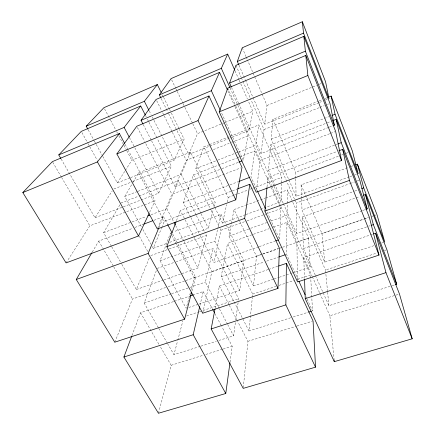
<?xml version="1.0" encoding="UTF-8"?>
<svg xmlns="http://www.w3.org/2000/svg" width="435" height="435" viewBox="0 0 435 435"><rect width="100%" height="100%" fill="white"/><g stroke="black" fill="none" stroke-linecap="round" stroke-linejoin="round"><path stroke-width="0.33" stroke-dasharray="2.17 1.63" d="M273.539 227.135L286.953 222.372L286.524 254.328L298.671 280.754M292.13 272.99L310.155 266.97L287.046 215.298L287.198 203.95M287.209 203.286L287.383 189.937L265.796 197.887M279.933 206.761L280.771 208.621L279.7 239.467L265.877 209.404M246.063 214.52L281.01 201.791L281.646 183.472M281.668 182.792L281.858 177.366L258.809 124.916L230.093 136.367M267.019 186.881L267.84 177.48L336.331 151.733M283.147 203.123L268.477 170.232L270.7 144.806L326.723 123.029M349.294 176.925L296.066 196.31L271.19 139.211L272.935 119.282L318.599 101.078M243.279 387.71L247.939 341.312L237.695 321.492M290.689 317.773L248.983 330.959L252.278 298.127M252.349 297.458L252.686 294.109L227.548 243.464L269.064 228.723M273.463 279.221L253.507 285.887L256.487 256.253L234.041 209.572L245.47 205.363M256.471 190.236L260.179 160.412L235.237 104.819M328.681 127.39L261.033 153.555L264.023 129.532L250.522 98.674M318.904 102.671L264.676 124.258L267.014 105.477L247.58 60.182M230.023 362.203L232.187 346.227L221.785 326.614M218.849 340.485L233.595 335.825L235.395 322.585M235.754 319.937L238.086 302.733M238.445 300.085L238.625 298.758L213.134 248.581L176.246 261.674M198.953 304.108L239.745 290.482L243.79 260.641L226.744 225.923M239.674 156.866L254.861 150.961L250.935 176.876L257.422 190.992M273.865 185.816L255.726 145.257L258.809 124.916M235.047 106.874L248.07 135.85L243.355 160.39L221.263 112.306M232.127 137.21L249.108 130.456L252.795 111.24L248.428 101.301M215.086 308.486L219.381 286.067L267.895 269.64M248.983 330.959L221.181 276.693L227.548 243.464M253.507 285.887L228.962 236.08L231.246 224.15M231.376 223.487L234.041 209.572M202.705 313.216L211.883 271.549L180.275 210.404L237.173 189.013M258.613 246.83L213.884 262.452L220.98 230.229L220.083 228.424M245.427 214.749L222.551 223.079L226.608 204.662M227.19 202.03L228.201 197.425L203.874 146.823L208.865 144.828M200.013 305.283L203.188 291.548L194.238 294.577M219.175 308.366L205.38 282.097L213.134 248.581M239.745 290.482L214.863 241.126L217.734 228.718M217.886 228.065L221.062 214.346L173.657 231.79M191.971 290.966L195.576 277.187L177.79 243.654M163.968 279.879L197.974 268.003L206.478 235.471L205.559 233.666M169.721 242.322L208.37 228.244L213.286 209.442M213.96 206.848L215.151 202.308L190.519 152.147L138.564 172.864L132.512 183.217M158.46 413.25L171.151 365.275L160.259 346.608M200.247 346.369L173.951 354.683L177.572 340.98M177.746 340.328L182.923 320.753M190.334 292.733L186.202 308.366L160.064 260.739L170.498 232.953L171.45 234.748M191.199 289.476L194.298 277.748L176.528 244.301M176.501 220.578L180.275 210.404M190.557 216.918L183.195 202.541L193.477 174.826L236.509 158.095M222.551 223.079L195.75 168.704L203.874 146.823M131.979 335.526L140.527 312.765L173.777 301.509M158.389 327.691L144.175 303.043L156.692 269.711M114.791 342.198L132.49 298.992L165.626 287.54M121.849 264.322L136.373 289.514L149.406 257.694M152.277 246.553L153.25 248.32L161.483 228.223M161.738 227.597L164.31 221.317L215.151 202.308M159.074 227.287L163.5 216.712L167.312 223.894M151.032 214.721L166.839 208.735L178.611 180.607L196.065 214.972M137.949 191.302L181.21 174.386L190.519 152.147M157.579 228.37L171.95 194.298L240.751 167.872M151.592 140.848L175.12 186.778L186.278 160.319L210.872 150.581M177.05 130.761L188.741 154.479L197.533 133.637L224.536 122.692M149.629 212.318L155.056 200.785L128.309 150.352M123.361 206.794L158.65 193.145L171.314 166.246L157.242 138.531M130.592 177.627L174.114 160.303L184.103 139.08L179.345 129.385M92.247 252.131L98.712 241.072L132.376 228.413M111.376 246.161L103.606 232.687L120.261 204.189M141.277 226.51L124.78 196.446L132.175 183.793M66.066 262.914L89.827 225.841L155.056 200.785M61.145 159.036L95.004 217.761L112.197 190.932M102.758 156.317L117.347 182.901L124.965 171.009M125.329 170.444L131.859 160.254L184.103 139.08M225.167 122.436L252.795 111.24M267.014 105.477L316.751 85.32M319.268 84.303L321.155 83.536M209.491 144.583L229.468 136.617M319.225 100.828L321.726 99.827M324.858 98.582L326.734 97.831M117.347 182.901L129.962 177.877M188.741 154.479L228.984 138.46M229.615 138.21L231.502 137.46M319.535 102.421L322.688 101.165M325.211 100.159L327.098 99.408M113.926 188.975L132.213 181.732M132.844 181.482L171.314 166.246M213.389 149.58L229.153 143.338M231.676 142.343L248.07 135.85M264.023 129.532L319.285 107.646M319.91 107.401L324.309 105.661M327.446 104.416L328.702 103.916M124.78 196.446L137.324 191.547M195.75 168.704L217.217 160.314M217.848 160.064L235.525 153.153M236.156 152.908L238.048 152.168M238.679 151.918L255.726 145.257M271.19 139.211L328.729 116.716M120.935 203.025L138.493 196.201M139.118 195.957L178.611 180.607M237.14 157.851L239.043 157.111M327.348 122.784L330.497 121.561M95.004 217.761L122.73 207.038M175.12 186.778L221.241 168.943M221.877 168.698L238.935 162.097M329.317 127.145L332.476 125.922M260.179 160.412L329.931 133.621M330.567 133.376L335.004 131.674M103.606 232.687L131.43 222.149M132.061 221.91L145.975 216.635M183.195 202.541L229.408 185.033M230.044 184.793L238.271 181.672M268.477 170.232L335.532 144.833M336.163 144.594L337.429 144.115M134.915 227.456L143.175 224.351M153.974 220.295L163.5 216.712M228.201 197.425L233.883 195.304M234.514 195.065L237.042 194.124M237.673 193.885L247.771 190.111M250.294 189.165L252.191 188.458M252.822 188.225L281.858 177.366M295.751 178.236L295.642 172.211L338.495 156.192M341.644 155.012L342.905 154.539M346.053 153.365L347.946 152.658M246.107 205.13L265.16 198.121M301.585 198.436L301.085 184.897L348.582 167.421M351.11 166.485L353.644 165.556M153.25 248.32L167.187 243.247M349.93 176.697L353.731 175.31M354.367 175.077L358.168 173.695M150.809 255.595L168.519 249.195M169.155 248.961L206.478 235.471M220.98 230.229L246.422 221.034M247.058 220.806L264.23 214.596M264.866 214.368L280.771 208.621M362.061 210.709L296.713 233.53L296.181 203.047L349.62 183.733M350.257 183.505L354.704 181.895M357.249 180.976L359.158 180.286M160.064 260.739L214.863 241.126M228.962 236.08L250.027 228.544M250.663 228.315L266.622 222.606M271.087 221.007L287.046 215.298M373.893 245.683L324.728 262.104L302.004 209.942L354.144 191.286M354.775 191.057L357.956 189.921M157.166 268.449L173.701 262.577M315.201 274.969L303.418 248.548L302.26 216.94L359.685 196.555M136.373 289.514L163.326 280.102M259.249 246.607L275.224 241.033M362.703 210.486L365.906 209.371M168.176 286.66L185.381 280.711M186.017 280.488L195.576 277.187M211.883 271.549L262.196 254.154M262.832 253.937L278.117 248.651M297.551 281.271L296.866 242.17L363.524 219.131M364.166 218.908L368.01 217.576M194.298 277.748L243.79 260.641M256.487 256.253L262.207 254.279M262.843 254.056L279.373 248.347M280.01 248.124L281.913 247.466M282.549 247.249L308.611 238.239L287.383 189.937M324.728 262.104L321.992 233.617L363.54 219.256M364.182 219.033L368.657 217.484M371.849 216.38L373.127 215.939M373.768 215.716L376.324 214.836M144.175 303.043L170.95 293.881M171.591 293.663L189.437 287.551M190.079 287.334L205.38 282.097M221.181 276.693L264.105 262M266.666 261.125L278.199 257.177M303.418 248.548L368.206 226.374M368.847 226.151L370.131 225.716M174.413 301.292L189.763 296.094M268.531 269.423L278.106 266.182M304.505 278.405L303.744 257.498L373.023 234.041M188.752 307.512L198.311 304.321M274.11 279.009L278.612 277.503M279.259 277.285L291.488 273.202M381.555 243.121L384.747 242.056M186.533 315.989L198.751 311.944M199.393 311.732L238.625 298.758M252.686 294.109L275.844 286.447M279.058 285.387L293.853 280.493M297.714 279.216L310.585 274.958L286.953 222.372M327.555 291.559L325.489 270.032L377.319 252.887M384.355 250.56L386.275 249.924M200.888 346.168L216.282 341.301M293.255 316.957L308.018 312.292M315.478 275.583L328.909 305.685L391.543 285.882M392.191 285.681L395.42 284.659M171.151 365.275L203.275 355.248M205.842 354.449L222.551 349.234M223.193 349.033L232.187 346.227M247.939 341.312L296.289 326.223M296.936 326.022L312.406 321.188M334.151 360.31L329.877 315.739L398.835 294.218M52.717 162.201L61.226 176.8M61.569 177.382L89.827 225.841M98.712 241.072L113.383 266.231M113.725 266.813L132.49 298.992M140.527 312.765L159.922 346.021M111.713 246.748L121.512 263.735M158.726 328.278L167.181 342.949M167.524 343.536L173.951 354.683M81.921 132.561L87.805 143.186M88.131 143.778L89.436 146.138M89.762 146.725L97.282 160.303M139.336 236.248L147.873 251.669M88.169 129.739L94.003 140.369M94.33 140.962L95.95 143.914M96.276 144.507L102.432 155.73M142.898 229.457L150.983 244.193M125.128 144.344L127.993 149.749M172.711 234.073L177.475 243.056M203.188 291.548L212.329 308.785M214.852 313.537L221.469 326.022M104.552 108.87L110.272 119.625M110.588 120.223L116.303 130.978M116.618 131.577L117.575 133.366M118.842 135.758L123.605 144.719M123.921 145.317L126.465 150.097M126.781 150.695L131.859 160.254M138.564 172.864L164.31 221.317M171.765 235.346L176.208 243.703M129.467 137.58L134.486 147.139M134.801 147.737L158.65 193.145M166.839 208.735L173.761 221.904M175.648 225.499L183.82 241.066M184.135 241.664L197.974 268.003M219.485 308.959L227.326 323.885M227.641 324.483L233.595 335.825M137.4 127.46L144.561 141.31M145.807 143.719L171.95 194.298M219.381 286.067L229.006 304.679M229.316 305.278L237.385 320.894M143.229 124.53L151.282 140.244M190.867 217.516L199.768 234.889M200.073 235.487L213.884 262.452M145.611 115.639L146.225 116.846M147.449 119.255L148.672 121.664M148.977 122.268L156.937 137.933M196.375 215.575L205.255 233.062M149.221 110.93L151.043 114.541M152.255 116.95L174.114 160.303M181.21 174.386L200.742 213.117M201.046 213.721L208.37 228.244M156.671 100.664L161.505 110.403M162.712 112.839L163.924 115.275M164.223 115.884L172.081 131.713M172.38 132.316L186.278 160.319M193.477 174.826L210.817 209.757M211.116 210.355L219.784 227.82M161.162 98.522L168.356 113.122M168.655 113.725L176.751 130.152M162.385 94.846L163.277 96.668M163.576 97.271L169.231 108.783M169.525 109.392L171.015 112.42M171.314 113.024L179.046 128.782M221.062 214.346L226.445 225.314M171.656 79.823L175.773 88.381M176.066 88.996L176.953 90.828M177.246 91.442L182.831 103.057M183.124 103.671L184.598 106.727M184.891 107.342L192.536 123.241M192.83 123.85L197.533 133.637M306.012 296.735L306.86 298.579M307.143 299.193L312.509 310.873L310.585 274.958M227.848 90.844L234.775 106.26M254.861 150.961L271.021 186.919M271.299 187.539L279.656 206.141M230.126 88.017L237.553 104.623M237.831 105.237L249.108 130.456M274.137 186.43L281.01 201.791M227.755 88.136L234.96 104.199M267.84 177.48L271.435 185.489M271.712 186.109L296.866 242.17M303.744 257.498L312.085 276.089M312.363 276.703L319.589 292.815M319.866 293.435L329.877 315.739M231.512 87.386L238.407 102.845M238.684 103.465L261.033 153.555M283.424 203.743L296.713 233.53M235.047 70.861L238.869 79.556M239.147 80.176L240.511 83.286M240.783 83.906L247.336 98.816M235.939 65.348L241.072 77.077M241.338 77.691L242.692 80.779M242.958 81.394L250.25 98.06M270.7 144.806L294.555 199.333M294.827 199.953L296.181 203.047M302.26 216.94L325.489 270.032M238.956 65.206L245.182 79.502M245.454 80.127L252.762 96.907M253.034 97.527L264.676 124.258M242.251 47.774L245.982 56.463M246.248 57.083L247.314 59.562M272.935 119.282L295.642 172.211M301.085 184.897L321.992 233.617M327.62 292.233L328.909 305.685M308.611 238.239L310.155 266.97M301.607 199.11L302.004 209.942M295.762 178.905L296.066 196.31"/><path stroke-width="0.65" d="M214.961 309.144L211.171 328.925L243.208 388.379L315.527 367.162L285.849 304.881L286.404 263.371L278.743 265.964M176.028 221.845L166.828 246.64L202.705 313.216L277.992 288.4L279.395 248.211L249.815 184.261L237.804 188.774M338.87 150.776L342.677 149.346L369.293 217.136L379.01 255.095L297.562 281.945L264.904 211.057L266.959 187.556M131.74 336.163L123.904 357.026L158.46 413.25L225.776 393.496L229.93 362.872M277.992 288.4L244.644 218.408L249.815 184.261M235.786 199.823L242.012 167.388L208.996 95.999L136.78 126.253L116.868 153.93L157.318 228.989L235.786 199.823L198.034 120.598L208.996 95.999M225.776 393.496L193.2 334.716L199.708 306.588M91.905 252.713L76.261 279.498L114.791 342.198L184.592 319.187L191.628 292.282M219.218 111.898L227.755 88.136L305.8 55.441L335.641 131.43L341.535 160.51L256.226 192.221L219.218 111.898L307.855 75.5L305.8 55.441M231.235 86.766L229.582 83.052L235.939 65.348L303.847 36.355L329.958 103.421L334.374 125.193L333.107 125.682M238.684 64.587L237.331 61.476L242.251 47.774L302.352 21.75L325.565 81.747L328.99 98.658L303.516 33.131L302.352 21.75M76.261 279.498L148.139 253.42L158.818 227.907M142.919 123.926L141.065 120.299L211.345 90.725L219.534 72.351L227.293 89.615M160.858 97.913L159.362 94.873L221.328 68.333L227.679 54.087L234.775 70.236M124.492 143.148L119.397 133.54L52.374 161.619L22.821 192.547L66.066 262.914L138.482 235.993L149.058 213.531M141.065 120.299L156.067 99.446L219.534 72.351M159.362 94.873L171.069 78.599L227.679 54.087M22.821 192.547L97.424 161.912L119.397 133.54M60.802 158.449L58.774 154.925L124.127 127.422L140.717 106.004L145.306 115.036M87.848 129.146L86.228 126.194L144.36 101.295L157.329 84.548L161.195 92.427M58.774 154.925L81.263 131.381L140.717 106.004M86.228 126.194L103.921 107.673L157.329 84.548M237.331 61.476L303.516 33.131M229.582 83.052L305.365 51.167L303.847 36.355M116.868 153.93L198.034 120.598M327.985 97.337L331.111 96.086L352.355 151.005L358.168 173.695L335.053 114.242L331.111 96.086M331.894 115.482L335.053 114.242M333.014 120.582L336.163 119.359L359.794 180.057L367.189 208.92L365.906 209.371M238.935 162.097L242.094 160.879M147.873 215.918L149.765 215.2M238.907 181.433L249.668 177.36M338.06 143.876L341.225 142.675L336.163 119.359M143.811 224.112L152.701 220.768M355.547 164.854L357.445 164.158L376.966 214.613L384.747 242.056L363.682 187.871L357.445 164.158M166.828 246.64L244.644 218.408M264.904 211.057L349.414 180.4L342.677 149.346M361.773 188.556L363.682 187.871M363.513 195.195L365.427 194.516L386.916 249.712L396.709 284.251L395.42 284.659M275.866 240.811L278.422 239.919M278.835 256.96L285.246 254.769M371.414 225.276L373.339 224.618L365.427 194.516M190.399 295.876L193.597 294.794M373.665 233.823L375.59 233.171L399.477 294.017L412.179 338.8L334.281 361.659L305.25 298.633L304.554 279.754M123.904 357.026L193.2 334.716M211.171 328.925L285.849 304.881M305.25 298.633L385.965 272.647L412.179 338.8M308.66 312.091L311.226 311.281M97.424 161.912L138.482 235.993M148.139 253.42L184.592 319.187M167.633 224.493L172.075 232.877M212.644 309.377L214.537 312.944M124.127 127.422L129.151 136.981M174.071 222.502L175.332 224.9M144.36 101.295L148.917 110.327M286.404 263.371L313.053 320.986L315.527 367.162M211.345 90.725L220.409 110.452M257.705 191.607L265.6 208.789M298.954 281.369L305.163 294.892M221.328 68.333L229.854 87.402M307.855 75.5L341.535 160.51M349.414 180.4L379.01 255.095M305.365 51.167L334.374 125.193M341.225 142.675L367.189 208.92M373.339 224.618L396.709 284.251M375.59 233.171L385.965 272.647M334.151 360.31L334.281 361.659"/></g></svg>
